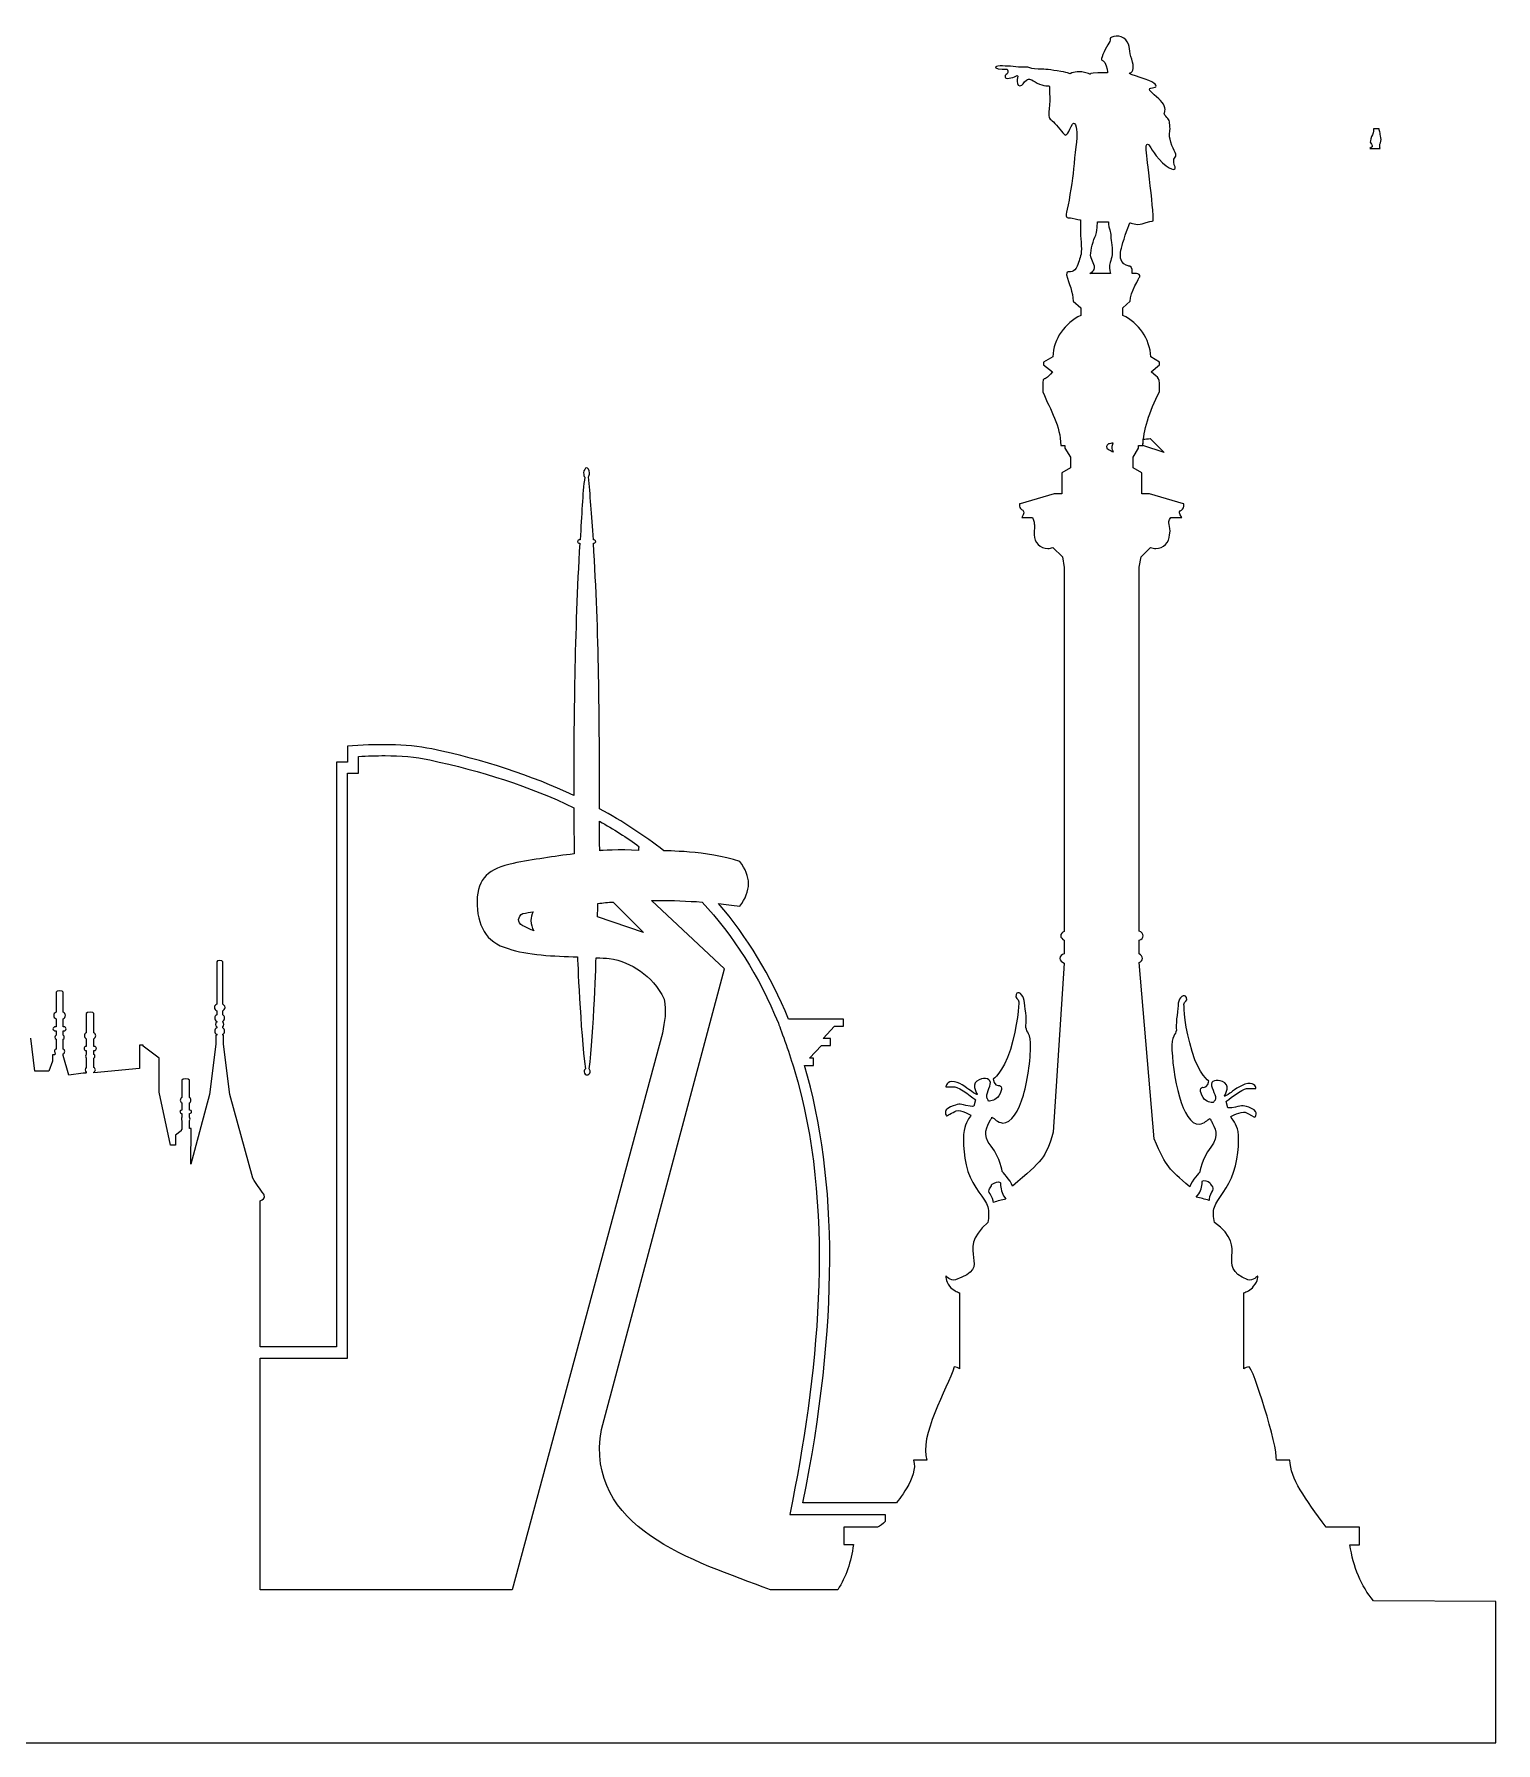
# Model space of a CAD drawing. Extents: x -1462 to 1445, y -1837 to 1335.
# Drawn here: x 562 to 1077, y 119 to 721 of the extents above; entities that cross this region are included whole.
import ezdxf

# ---------------------------------------------------------------- set-up
doc = ezdxf.new("R2010")
doc.units = 0
doc.layers.add('Calque_1', color=7, linetype='CONTINUOUS')

msp = doc.modelspace()

# ---------------------------------------------------------------- linework, layer by layer
at = {"layer": 'Calque_1', "color": 1}
for p, q in [((940.238168, 707.826381), (936.791362, 707.826381)), ((1035.934197, 688.052249), (1034.020481, 688.052249)), ((1032.724095, 681.199618), (1036.304563, 681.199618)), ((930.717825, 655.956169), (930.717825, 651.688202)), ((936.661134, 655.299341), (940.52032, 655.299341)), ((936.661134, 655.299341), (936.661134, 655.299341)), ((941.267582, 637.078757), (934.046812, 637.078757)), ((950.415842, 637.07926), (948.938409, 637.07926)), ((928.143826, 627.382201), (930.81498, 624.978197)), ((945.639901, 624.978197), (948.177732, 627.382201)), ((930.81498, 624.978197), (930.81498, 622.307043)), ((945.639901, 622.307043), (945.639901, 624.978197)), ((920.931337, 607.749272), (917.72636, 605.87962)), ((917.72636, 605.87962), (917.72636, 604.944292)), ((917.72636, 604.944292), (920.798014, 602.406964)), ((958.595197, 605.87962), (955.523544, 607.749272)), ((955.656867, 602.406964), (958.595197, 604.944292)), ((958.595197, 604.944292), (958.595197, 605.87962)), ((955.249551, 578.904072), (960.188186, 573.96524)), ((923.736344, 576.496398), (925.205496, 576.496398)), ((925.205496, 576.496398), (925.205496, 575.561572)), ((925.205496, 575.561572), (927.209, 572.356092)), ((927.209, 572.356092), (927.209, 568.616789)), ((942.22396, 577.298953), (942.22396, 577.298953)), ((949.245907, 572.356092), (951.116062, 575.561572)), ((949.245907, 568.616789), (949.245907, 572.356092)), ((951.116062, 575.561572), (951.116062, 576.496398)), ((951.116062, 576.496398), (952.718564, 576.496398)), ((960.188186, 573.96524), (952.718558, 576.496388)), ((927.209, 568.616789), (924.136844, 566.880461)), ((924.136844, 566.880461), (924.136844, 559.400823)), ((952.318064, 566.880461), (949.245907, 568.616789)), ((952.318064, 559.400823), (952.318064, 566.880461)), ((909.44522, 555.928669), (909.178573, 555.928669)), ((909.178573, 555.928669), (909.178573, 555.127167)), ((921.46569, 559.400823), (909.44522, 555.928669)), ((924.136844, 559.400823), (921.46569, 559.400823)), ((954.989218, 559.400823), (952.318064, 559.400823)), ((967.009662, 555.928669), (954.989218, 559.400823)), ((967.142985, 555.928669), (967.009662, 555.928669)), ((967.142985, 555.127167), (967.142985, 555.928669)), ((909.979546, 551.120185), (913.853231, 551.120185)), ((962.60218, 551.120185), (966.475336, 551.120185)), ((920.931337, 540.569395), (924.403994, 537.230063)), ((924.403994, 537.230063), (924.938346, 533.490759)), ((951.383238, 533.624083), (952.050888, 537.230063)), ((952.050888, 537.230063), (955.389718, 540.569395)), ((924.938346, 533.490759), (924.938346, 405.14099)), ((951.383238, 405.274314), (951.383238, 533.624083)), ((672.378055, 470.451215), (672.378055, 464.841731)), ((672.378055, 464.841731), (668.504899, 464.841731)), ((668.504899, 464.841731), (668.504899, 258.760264)), ((676.251185, 460.968575), (676.251185, 466.844706)), ((685.721945, 467.157338), (685.721945, 467.157338)), ((672.378055, 254.753785), (672.378055, 460.968575)), ((672.378055, 460.968575), (676.251185, 460.968575)), ((761.194842, 444.006297), (761.194842, 444.006297)), ((774.95164, 434.523683), (774.95164, 433.722181)), ((766.002824, 415.55843), (776.687439, 404.873285)), ((766.002824, 415.55843), (766.002824, 415.55843)), ((805.269159, 392.051868), (779.492446, 416.092756)), ((781.740372, 416.124294), (781.740372, 416.124294)), ((737.821604, 412.085774), (737.821604, 412.085774)), ((776.687439, 404.873285), (760.526663, 410.349445)), ((924.938346, 402.068808), (924.938346, 397.260852)), ((951.383238, 397.260852), (951.383238, 402.068808)), ((626.300234, 394.456348), (626.300234, 379.497574)), ((628.426717, 379.497574), (628.426717, 394.456348)), ((761.862518, 229.644721), (805.269159, 392.051868)), ((924.938346, 394.055346), (921.056909, 334.480176)), ((956.619078, 332.048285), (951.383238, 394.189199)), ((569.671147, 383.771124), (569.671147, 376.692488)), ((572.193473, 376.692488), (572.193473, 383.771124)), ((569.671147, 374.422337), (569.671147, 371.61733)), ((572.193473, 371.61733), (572.193473, 374.422337)), ((580.355762, 376.291988), (580.355762, 369.480529)), ((583.011412, 369.480529), (583.011412, 376.291988)), ((626.300234, 377.22692), (626.300234, 375.757768)), ((626.300234, 373.487617), (626.300234, 373.220441)), ((628.426717, 375.757768), (628.426717, 377.22692)), ((628.426717, 373.220441), (628.426717, 373.487617)), ((847.206648, 374.28859), (827.840895, 374.28859)), ((847.206648, 371.751289), (847.206648, 374.28859)), ((562.186852, 355.990907), (560.840678, 367.610877)), ((569.671147, 371.61733), (569.403971, 371.61733)), ((569.403971, 370.148178), (569.671147, 370.148178)), ((569.671147, 370.148178), (569.671147, 368.679027)), ((572.460622, 371.61733), (572.193473, 371.61733)), ((572.193473, 368.679027), (572.193473, 370.148178)), ((572.193473, 370.148178), (572.460622, 370.148178)), ((626.300234, 368.679132), (626.033084, 368.679132)), ((626.033084, 368.679132), (626.033084, 365.473626)), ((626.300234, 371.617436), (626.300234, 371.216963)), ((626.300234, 368.946282), (626.300234, 368.679132)), ((628.426717, 371.216963), (628.426717, 371.617436)), ((628.426717, 368.679132), (628.426717, 368.946282)), ((628.693893, 368.679132), (628.426717, 368.679132)), ((628.693893, 365.473626), (628.693893, 368.679132)), ((783.365576, 369.347311), (730.476321, 173.14946)), ((839.994689, 367.47713), (844.001671, 371.751289)), ((842.665843, 367.47713), (839.994689, 367.47713)), ((842.665843, 364.939829), (842.665843, 367.47713)), ((844.001671, 371.751289), (847.206648, 371.751289)), ((569.270118, 361.734217), (568.469145, 361.734217)), ((568.469145, 361.734217), (568.469145, 359.463563)), ((569.403971, 362.134717), (569.270118, 361.734217)), ((569.671147, 367.209848), (569.671147, 363.737721)), ((572.193473, 363.737721), (572.193473, 367.209848)), ((572.193473, 361.734217), (572.193473, 362.001393)), ((572.193473, 361.467067), (572.193473, 361.734217)), ((574.196951, 354.521755), (572.193473, 361.467067)), ((580.355762, 364.672547), (580.22191, 364.672547)), ((580.22191, 363.203395), (580.355762, 363.203395)), ((580.355762, 367.343701), (580.355762, 364.672547)), ((580.355762, 363.203395), (580.355762, 361.86754)), ((583.011412, 364.672547), (583.011412, 367.343701)), ((583.145265, 364.672547), (583.011412, 364.672547)), ((583.011412, 361.86754), (583.011412, 363.203395)), ((583.011412, 363.203395), (583.145265, 363.203395)), ((600.389668, 365.073047), (599.05384, 365.073047)), ((599.05384, 365.073047), (599.05384, 356.925732)), ((600.389668, 364.805871), (600.389668, 365.073047)), ((605.999152, 360.532241), (600.389668, 364.805871)), ((626.033084, 365.473626), (623.762404, 347.710375)), ((630.964547, 347.710375), (628.693893, 365.473626)), ((835.186707, 360.532347), (839.460363, 364.939829)), ((839.460363, 364.939829), (842.665843, 364.939829)), ((567.133317, 355.990907), (562.186852, 355.990907)), ((568.469145, 359.463563), (567.133317, 355.990907)), ((580.355762, 360.532241), (580.355762, 357.192909)), ((580.355762, 355.590407), (580.355762, 355.323257)), ((583.011412, 357.192909), (583.011412, 360.532241)), ((599.05384, 356.925732), (583.011412, 355.323257)), ((583.011412, 355.323257), (583.011412, 355.590407)), ((605.999152, 348.511771), (605.999152, 360.532241)), ((833.450379, 357.994517), (836.655859, 357.994517)), ((836.655859, 360.532347), (835.186707, 360.532347)), ((836.655859, 357.994517), (836.655859, 360.532347)), ((579.287084, 355.189907), (574.196951, 354.521755)), ((580.22191, 355.189907), (579.287084, 355.189907)), ((580.355762, 355.323257), (580.22191, 355.189907)), ((614.017773, 352.785929), (614.017773, 346.642119)), ((616.673449, 346.642119), (616.673449, 352.785929)), ((883.295391, 350.403753), (886.480207, 350.403753)), ((989.178861, 349.790873), (992.547139, 349.790873)), ((610.006134, 329.813165), (605.999152, 348.511771)), ((614.017773, 344.771939), (614.017773, 342.234637)), ((616.673449, 342.234637), (616.673449, 344.771939)), ((623.762404, 347.710375), (617.207775, 323.135663)), ((638.988354, 318.194358), (630.964547, 347.710375)), ((893.759371, 345.854164), (893.077222, 343.579356)), ((982.666592, 343.053814), (981.992724, 345.299676)), ((614.017773, 342.234637), (613.883947, 342.234637)), ((613.883947, 341.032635), (614.017773, 341.032635)), ((614.017773, 341.032635), (614.017773, 339.696807)), ((614.017773, 338.494805), (614.017773, 335.423178)), ((616.807275, 342.234637), (616.673449, 342.234637)), ((616.673449, 339.696807), (616.673449, 341.032635)), ((616.673449, 341.032635), (616.807275, 341.032635)), ((616.673449, 335.690328), (616.673449, 338.494805)), ((613.750623, 334.888825), (611.74196, 333.419673)), ((611.74196, 333.419673), (611.74196, 329.813165)), ((617.329721, 335.672865), (616.673449, 335.690328)), ((617.207775, 323.135663), (617.329721, 335.672865)), ((611.74196, 329.813165), (610.006134, 329.813165)), ((901.833792, 316.878665), (901.833792, 316.878665)), ((902.572271, 316.288009), (902.572271, 315.605357)), ((973.535371, 316.223927), (973.535371, 316.897265)), ((974.212334, 317.380976), (974.212334, 317.380976)), ((641.659508, 258.760264), (641.659508, 310.180367)), ((888.075988, 277.859344), (888.075988, 251.013953)), ((988.245067, 251.013953), (988.245067, 277.859344)), ((668.504899, 258.760264), (641.659508, 258.760264)), ((641.659508, 173.14946), (641.659508, 254.753785)), ((641.659508, 254.753785), (672.378055, 254.753785)), ((876.589871, 218.826253), (871.915212, 218.826253)), ((1004.539669, 218.826253), (999.731714, 218.826253)), ((829.176221, 204.401805), (828.241395, 199.727676)), ((828.241395, 199.727676), (861.898246, 199.727676)), ((865.771402, 203.734155), (832.916053, 203.734155)), ((861.898246, 199.727676), (861.898246, 197.189846)), ((859.227092, 195.186368), (847.340501, 195.186368)), ((847.340501, 195.186368), (847.340501, 189.04306)), ((1028.981083, 195.186368), (1017.227789, 195.186368)), ((1028.981083, 189.042558), (1028.981083, 195.186368)), ((847.340501, 189.04306), (850.679305, 189.04306)), ((1025.64175, 189.042558), (1028.981083, 189.042558)), ((730.476321, 173.14946), (641.659508, 173.14946)), ((845.203673, 173.14946), (821.429935, 173.14946)), ((1077.072198, 168.999339), (1033.922388, 169.276305)), ((1077.072198, 119.196687), (1077.072198, 168.999339)), ((48.510201, 119.196687), (1077.072198, 119.196687))]:
    msp.add_line(p, q, dxfattribs=at)
for points in [[(941.223132, 719.809095), (941.387201, 718.824131), (939.581684, 716.85452), (938.596931, 714.228054)], [(946.639841, 719.480456), (944.998366, 721.450305), (941.058958, 720.79398), (941.223132, 719.809095)], [(948.774076, 712.586288), (947.625149, 715.212754), (948.445516, 717.510474), (946.639841, 719.480456)], [(938.596931, 714.228054), (937.611835, 711.765974), (938.432546, 712.586579), (939.25323, 711.43752)], [(939.25323, 711.43752), (940.074021, 710.124393), (940.238168, 707.826381), (940.238168, 707.826381)], [(948.44594, 707.826381), (949.102556, 708.154729), (949.758961, 709.959822), (948.774076, 712.586288)], [(906.095568, 710.124419), (903.79745, 710.28862), (900.186549, 710.452423), (900.843166, 709.63195)], [(900.843166, 709.63195), (901.499676, 708.81116), (904.782468, 709.139481), (904.782468, 709.139481)], [(905.110604, 707.990184), (904.946536, 707.169394), (903.962101, 707.333806), (904.126169, 706.348947)], [(904.126169, 706.348947), (904.126169, 705.364168), (906.75229, 706.020361), (907.901138, 706.677084)], [(904.782468, 709.139481), (904.782468, 709.139481), (905.110604, 708.810869), (905.110604, 707.990184)], [(912.169078, 709.795754), (911.348394, 709.795754), (908.393554, 709.795754), (906.095568, 710.124419)], [(907.901138, 706.677084), (908.886234, 707.333488), (908.557913, 706.185038), (908.393607, 705.528316)], [(908.393607, 705.528316), (908.229644, 704.707631), (908.39358, 703.230277), (909.378571, 703.230277)], [(909.378571, 703.230277), (910.363535, 703.230277), (910.527445, 704.543034), (911.67661, 705.19965)], [(911.67661, 705.19965), (912.825563, 706.020361), (913.154202, 705.527945), (915.452081, 704.214712)], [(915.780747, 709.139481), (913.810897, 709.139481), (913.154175, 709.631792), (912.169078, 709.795754)], [(922.510582, 708.482653), (918.899338, 709.139164), (917.750623, 709.139481), (915.780747, 709.139481)], [(926.942353, 707.498218), (926.942353, 707.498218), (926.121801, 707.990343), (922.510582, 708.482653)], [(931.210294, 708.154517), (928.912097, 708.482786), (926.942353, 707.498218), (926.942353, 707.498218)], [(934.164658, 707.333885), (934.164658, 707.333885), (933.5082, 707.661969), (931.210294, 708.154517)], [(936.791362, 707.826381), (933.836627, 707.826381), (934.164658, 707.333885), (934.164658, 707.333885)], [(951.728943, 706.184615), (946.640291, 707.825878), (947.789217, 707.66218), (948.44594, 707.826381)], [(957.309481, 702.901612), (957.473787, 703.558228), (956.981557, 704.543007), (951.728943, 706.184615)], [(915.452081, 704.214712), (917.750305, 703.065759), (919.720049, 703.230277), (919.720049, 703.230277)], [(919.720049, 703.230277), (919.720049, 703.230277), (920.048529, 698.634227), (919.720049, 695.186838)], [(955.832577, 700.93171), (953.370391, 703.065733), (956.981239, 702.244995), (957.309481, 702.901612)], [(960.428681, 695.514975), (960.100306, 697.32065), (958.294657, 698.633936), (955.832577, 700.93171)], [(919.720049, 695.186838), (919.227712, 691.904074), (919.719916, 691.904153), (920.705013, 690.9194)], [(960.756817, 692.560637), (959.607864, 693.709696), (960.756923, 693.709299), (960.428681, 695.514975)], [(920.705013, 690.9194), (921.85394, 690.098716), (923.987831, 687.143585), (924.808621, 686.322768)], [(924.808621, 686.322768), (925.465237, 685.337909), (926.121695, 685.994975), (927.434822, 688.949498)], [(927.434822, 688.949498), (928.747949, 691.904206), (929.404724, 688.292643), (929.404724, 685.994631)], [(962.23425, 688.785165), (962.070076, 690.919189), (962.069944, 691.24751), (960.756817, 692.560637)], [(962.562386, 683.36843), (961.577316, 686.651301), (962.398424, 686.651221), (962.23425, 688.785165)], [(1034.020481, 688.052249), (1034.020481, 688.052249), (1034.020481, 686.694072), (1033.588335, 686.014979)], [(1036.181108, 687.002747), (1035.934197, 687.558365), (1035.934197, 688.052249), (1035.934197, 688.052249)], [(1036.551526, 684.965478), (1036.304563, 685.891508), (1036.428019, 686.44713), (1036.181108, 687.002747)], [(929.404724, 685.994631), (929.404724, 683.53234), (928.419892, 676.473918), (928.091624, 672.370151)], [(954.355144, 676.146126), (954.026902, 679.429023), (953.370391, 682.711629), (954.355144, 682.711629)], [(954.355144, 682.711629), (955.340135, 682.547772), (955.996698, 679.429023), (959.608049, 676.146126)], [(964.03982, 678.115525), (965.024599, 678.772142), (963.547165, 680.085454), (962.562386, 683.36843)], [(1033.464879, 681.75524), (1033.341424, 681.570031), (1033.032733, 681.384827), (1032.724095, 681.199618)], [(1033.588335, 686.014979), (1033.094461, 685.274158), (1032.785822, 683.854243), (1032.84755, 683.422092)], [(1032.84755, 683.422092), (1032.971006, 683.051684), (1033.71179, 682.249119), (1033.464879, 681.75524)], [(1036.304563, 681.199618), (1036.181108, 681.631769), (1036.057652, 682.249119), (1036.242835, 682.681271)], [(1036.242835, 682.681271), (1036.551526, 683.298621), (1036.736709, 684.039447), (1036.551526, 684.965478)], [(956.160713, 659.567308), (955.832365, 663.342621), (954.847798, 672.699081), (954.355144, 676.146126)], [(959.608049, 676.146126), (963.383256, 672.699081), (964.368088, 673.847902), (964.03982, 674.668719)], [(964.03982, 674.668719), (963.547377, 675.489403), (963.219029, 677.294735), (964.03982, 678.115525)], [(928.091624, 672.370151), (927.599208, 668.266675), (926.450202, 661.044688), (925.793585, 658.746676)], [(925.793585, 658.746676), (925.301249, 656.448585), (926.285763, 656.776509), (927.762958, 656.612441)], [(927.762958, 656.612441), (929.076218, 656.283988), (930.717825, 655.956169), (930.717825, 655.956169)], [(956.325046, 655.628006), (956.325046, 655.628006), (956.488876, 655.955957), (956.160713, 659.567308)], [(930.717825, 651.688202), (930.717825, 648.733467), (931.374441, 644.629753), (930.717825, 643.316626)], [(935.789861, 649.882103), (936.661398, 651.687884), (936.661134, 655.299341), (936.661134, 655.299341)], [(940.52032, 655.299341), (940.52032, 655.299341), (940.520478, 653.986028), (941.018504, 652.508833)], [(941.018504, 652.508833), (941.516608, 651.0314), (941.267741, 649.553861), (941.76574, 647.091569)], [(945.395479, 646.927765), (945.942346, 649.390057), (948.117274, 654.971204), (948.117274, 654.971204)], [(948.117274, 654.971204), (948.117274, 654.971204), (950.579778, 653.986028), (952.385242, 654.642539)], [(952.385242, 654.642539), (954.355091, 655.299261), (956.325046, 655.628006), (956.325046, 655.628006)], [(934.295891, 642.987961), (934.171431, 644.13702), (934.793863, 647.912465), (935.789861, 649.882103)], [(941.76574, 647.091569), (942.139146, 644.629409), (941.765502, 642.659639), (941.143043, 641.018059)], [(945.25906, 641.347227), (944.438799, 642.660354), (944.71169, 644.629648), (945.395479, 646.927765)], [(928.747923, 638.39236), (927.434796, 636.915059), (925.793585, 638.72084), (925.793585, 636.586791)], [(930.717825, 643.316626), (930.225382, 641.839431), (930.06105, 640.033967), (928.747923, 638.39236)], [(934.046812, 637.078757), (934.669403, 637.571199), (935.29173, 638.063536), (935.540782, 638.55619)], [(935.540782, 638.55619), (936.038781, 639.869317), (934.544838, 642.003182), (934.295891, 642.987961)], [(941.143043, 641.018059), (940.769398, 639.869211), (941.018504, 638.227816), (941.267582, 637.078757)], [(947.789138, 639.705461), (947.789138, 639.705461), (946.079533, 640.0341), (945.25906, 641.347227)], [(948.938409, 637.07926), (949.430745, 639.54134), (947.789138, 639.705461), (947.789138, 639.705461)], [(925.793585, 636.586791), (926.680045, 633.654652), (927.996982, 630.37956), (928.143826, 627.382201)], [(948.177732, 627.382201), (948.256948, 630.237981), (951.56461, 635.929989), (951.56461, 635.929989)], [(951.56461, 635.929989), (951.88502, 636.50305), (951.072247, 637.07926), (950.415842, 637.07926)], [(930.81498, 622.307043), (925.205417, 619.635836), (921.198408, 614.160232), (920.931337, 607.749272)], [(955.523544, 607.749272), (955.122965, 614.160232), (951.249465, 619.635836), (945.639901, 622.307043)], [(920.798014, 602.406964), (917.135625, 597.472908), (917.45921, 602.95989), (917.45921, 595.328328)], [(958.556965, 595.432733), (958.588265, 600.916831), (958.480262, 599.838415), (955.656867, 602.406964)], [(917.45921, 595.328328), (920.104012, 588.908875), (923.736344, 583.329765), (923.736344, 576.496398)], [(952.718564, 576.496398), (952.82318, 581.539912), (954.869123, 588.307133), (958.556965, 595.432733)], [(952.718558, 576.496388), (952.718558, 577.175482), (952.780286, 577.916303), (952.780286, 578.657129)], [(952.780286, 578.657129), (953.582798, 578.7806), (954.447039, 578.842333), (955.249551, 578.904072)], [(940.557207, 577.052011), (939.754695, 576.558127), (939.507732, 575.632096), (940.557207, 575.014741)], [(942.22396, 577.298953), (941.66841, 577.237215), (941.112809, 577.113744), (940.557207, 577.052011)], [(940.557207, 575.014741), (941.174536, 574.706066), (941.791866, 574.459124), (942.347467, 574.212182)], [(941.853593, 575.879038), (941.853593, 576.372917), (941.977049, 576.866802), (942.22396, 577.298953)], [(942.347467, 574.212182), (942.038777, 574.706066), (941.853593, 575.261683), (941.853593, 575.879038)], [(756.654037, 568.616789), (756.253352, 568.616789), (755.60708, 567.747553), (755.60708, 566.812754)], [(755.60708, 566.812754), (755.60708, 566.144919), (755.740404, 565.610646), (756.007554, 565.343602)], [(757.685488, 566.839636), (757.685488, 567.774435), (757.054722, 568.616789), (756.654037, 568.616789)], [(757.285015, 565.370484), (757.418656, 565.637528), (757.685488, 566.171775), (757.685488, 566.839636)], [(756.007554, 565.343602), (755.206184, 559.466995), (754.917603, 552.055222), (754.383382, 543.240549)], [(759.058014, 543.240549), (758.390285, 552.055222), (757.952744, 559.49385), (757.285015, 565.370484)], [(909.178573, 555.127167), (909.12555, 553.592478), (912.124946, 554.001709), (909.979546, 551.120185)], [(966.475336, 551.120185), (964.012832, 554.015123), (967.142985, 553.066433), (967.142985, 555.127167)], [(913.853231, 551.120185), (914.770673, 547.900258), (914.442246, 549.326336), (914.387054, 544.976877)], [(962.067854, 544.976877), (962.914176, 548.706259), (960.654476, 548.872682), (962.60218, 551.120185)], [(754.24953, 542.038574), (752.39324, 510.189805), (752.112702, 479.261205), (752.112702, 453.088437)], [(754.383382, 543.240549), (753.849162, 543.240549), (753.448557, 542.973082), (753.448557, 542.57237)], [(753.448557, 542.57237), (753.448557, 542.305221), (753.848845, 542.038574), (754.24953, 542.038574)], [(759.859014, 542.57237), (759.859014, 542.973082), (759.458726, 543.240549), (759.058014, 543.240549)], [(759.058014, 542.038574), (759.458726, 542.038574), (759.859014, 542.305221), (759.859014, 542.57237)], [(761.194842, 448.413779), (761.227359, 481.001528), (761.050565, 510.109293), (759.058014, 542.038574)], [(914.387054, 544.976877), (914.387054, 542.305565), (916.524332, 540.168393), (919.195539, 540.168393)], [(957.259872, 540.168393), (959.931079, 540.168393), (962.067854, 542.305565), (962.067854, 544.976877)], [(919.195539, 540.168393), (919.8634, 540.168393), (920.397011, 540.302351), (920.931337, 540.569395)], [(955.389718, 540.569395), (955.923911, 540.302351), (956.592011, 540.168393), (957.259872, 540.168393)], [(702.161751, 469.51586), (692.812673, 471.385565), (682.127819, 471.252585), (672.378055, 470.451215)], [(676.251185, 466.844706), (679.356441, 467.045075), (682.536838, 467.170646), (685.721945, 467.157338)], [(685.721945, 467.157338), (691.030413, 467.135113), (696.351766, 466.727893), (701.360249, 465.642704)], [(701.360249, 465.642704), (719.524317, 461.769442), (736.619734, 456.293652), (752.112702, 448.814279)], [(752.112702, 453.088437), (737.153954, 460.167126), (720.592996, 465.642704), (702.161751, 469.51586)], [(752.112702, 448.814279), (752.112702, 448.814279), (752.246025, 438.640732), (752.246025, 432.520179)], [(783.899928, 433.588857), (776.954748, 439.06478), (769.342077, 444.006403), (761.194842, 448.413779)], [(761.194842, 444.006297), (766.136544, 441.335116), (770.810779, 438.263436), (775.218288, 435.058009)], [(761.28787, 433.653442), (761.28787, 433.653442), (761.194842, 438.952014), (761.194842, 444.006297)], [(774.95164, 433.722181), (768.506205, 434.218645), (761.28787, 433.653442), (761.28787, 433.653442)], [(775.218288, 435.058009), (775.084752, 434.924368), (774.95164, 434.790833), (774.95164, 434.523683)], [(810.611996, 429.849025), (798.931727, 433.69776), (783.899928, 433.588857), (783.899928, 433.588857)], [(730.743471, 429.181375), (722.329192, 427.445074), (718.188992, 423.838882), (718.055351, 415.958929)], [(752.246025, 432.520179), (745.167231, 431.718809), (737.955589, 430.516966), (730.743471, 429.181375)], [(810.611996, 414.089278), (814.752302, 419.431559), (814.752302, 424.640279), (810.611996, 429.849025)], [(718.055351, 415.958929), (718.055351, 407.411221), (720.993549, 401.400893), (729.007143, 399.130504)], [(760.660516, 415.024104), (762.396791, 415.291042), (764.266628, 415.424789), (766.002824, 415.55843)], [(779.492446, 416.092756), (780.243704, 416.109424), (780.992739, 416.119584), (781.740372, 416.124294)], [(781.740372, 416.124294), (786.973672, 416.157182), (792.130136, 415.90895), (797.389021, 415.55843)], [(797.389021, 415.55843), (808.340866, 403.67168), (817.42298, 389.514382), (824.234413, 372.819438)], [(734.215624, 407.143966), (731.945102, 408.47945), (732.479428, 410.483007), (734.215624, 411.551448)], [(734.215624, 411.551448), (735.417679, 411.684956), (736.619628, 411.952238), (737.821604, 412.085774)], [(737.821604, 412.085774), (737.287489, 411.150974), (737.020604, 410.08256), (737.020604, 409.01412)], [(760.526663, 410.349445), (760.526663, 411.818677), (760.660516, 413.421337), (760.660516, 415.024104)], [(827.840895, 374.28859), (821.563709, 389.647837), (813.282806, 403.270862), (803.132331, 415.024104)], [(803.132331, 415.024104), (805.536494, 414.756927), (808.074298, 414.489963), (810.611996, 414.089278)], [(738.088754, 405.407637), (736.886699, 405.941858), (735.551214, 406.47621), (734.215624, 407.143966)], [(737.020604, 409.01412), (737.020604, 407.678424), (737.420919, 406.476184), (738.088754, 405.407637)], [(924.938346, 405.14099), (924.270591, 404.87392), (923.736344, 404.339567), (923.736344, 403.671812)], [(923.736344, 403.671812), (923.736344, 403.003977), (924.270591, 402.469519), (924.938346, 402.068808)], [(952.85239, 403.671812), (952.85239, 404.339567), (952.184608, 405.007243), (951.383238, 405.274314)], [(951.383238, 402.068808), (952.184608, 402.335878), (952.85239, 402.870442), (952.85239, 403.671812)], [(729.007143, 399.130504), (735.685041, 396.859982), (745.301322, 396.459323), (753.448557, 396.192174)], [(628.426717, 394.456348), (628.426717, 395.124104), (626.300234, 395.124104), (626.300234, 394.456348)], [(753.448557, 396.192174), (753.448557, 396.192174), (754.454846, 370.045282), (756.224089, 356.765633)], [(757.589894, 356.768729), (759.27066, 369.246769), (759.992337, 395.924997), (759.992337, 395.924997)], [(759.992337, 395.924997), (761.728745, 395.791356), (763.464914, 395.791356), (764.666996, 395.657848)], [(764.666996, 395.657848), (772.680589, 394.322231), (779.492234, 389.914934), (784.033252, 381.367226)], [(924.938346, 397.260852), (924.13695, 397.127211), (923.469168, 396.459747), (923.469168, 395.65835)], [(923.469168, 395.65835), (923.469168, 394.990489), (924.13695, 394.322416), (924.938346, 394.055346)], [(952.585214, 395.65835), (952.585214, 396.326106), (952.051099, 396.993782), (951.383238, 397.260852)], [(951.383238, 394.189199), (952.051099, 394.456348), (952.585214, 394.990489), (952.585214, 395.65835)], [(572.193473, 383.771124), (572.193473, 384.438985), (569.671147, 384.438985), (569.671147, 383.771124)], [(626.300234, 379.497574), (625.899655, 379.36396), (625.498732, 378.963142), (625.498732, 378.428922)], [(629.228219, 378.428922), (629.228219, 378.963142), (628.827428, 379.36396), (628.426717, 379.497574)], [(784.033252, 381.367226), (784.799723, 376.863753), (784.197743, 373.508016), (783.365576, 369.347311)], [(909.000296, 380.430865), (909.000296, 379.521043), (908.545478, 372.014073), (906.043366, 363.597254)], [(908.090791, 382.93303), (907.408193, 381.568415), (909.000296, 381.568256), (909.000296, 380.430865)], [(910.820339, 380.885605), (910.592876, 382.932713), (908.545478, 384.525875), (908.090791, 382.93303)], [(911.502461, 372.014311), (911.957491, 374.288987), (911.047907, 378.838418), (910.820339, 380.885605)], [(965.151387, 379.881538), (965.151387, 377.860729), (964.253127, 373.369348), (964.47752, 371.123935)], [(968.070059, 381.90261), (967.396641, 383.474817), (965.376124, 381.902557), (965.151387, 379.881538)], [(967.17246, 379.43246), (967.17246, 380.555246), (968.74382, 380.555431), (968.070059, 381.90261)], [(970.091661, 362.81541), (967.396985, 371.1242), (967.17246, 378.534226), (967.17246, 379.43246)], [(569.671147, 376.692488), (569.136927, 376.558953), (568.869645, 376.02513), (568.869645, 375.624339)], [(568.869645, 375.624339), (568.869645, 375.090119), (569.136927, 374.555766), (569.671147, 374.422337)], [(572.994975, 375.624339), (572.994975, 376.02513), (572.727693, 376.558953), (572.193473, 376.692488)], [(572.193473, 374.422337), (572.727693, 374.555766), (572.994975, 375.090119), (572.994975, 375.624339)], [(583.011412, 376.291988), (583.011412, 376.95985), (580.355762, 376.95985), (580.355762, 376.291988)], [(625.498732, 378.428922), (625.498732, 377.894596), (625.899655, 377.360455), (626.300234, 377.22692)], [(626.300234, 375.757768), (625.899655, 375.624127), (625.632055, 375.223707), (625.632055, 374.689619)], [(625.632055, 374.689619), (625.632055, 374.155293), (625.899655, 373.754661), (626.300234, 373.487617)], [(628.426717, 377.22692), (628.827428, 377.360455), (629.228219, 377.894596), (629.228219, 378.428922)], [(629.094895, 374.689619), (629.094895, 375.223707), (628.827428, 375.624127), (628.426717, 375.757768)], [(628.426717, 373.487617), (628.827428, 373.754661), (629.094895, 374.155293), (629.094895, 374.689619)], [(569.403971, 371.61733), (569.003391, 371.61733), (568.602468, 371.216936), (568.602468, 370.816357)], [(568.602468, 370.816357), (568.602468, 370.415672), (569.003391, 370.148178), (569.403971, 370.148178)], [(569.671147, 368.679027), (569.403971, 368.41185), (569.270118, 368.145203), (569.270118, 367.878027)], [(569.270118, 367.878027), (569.270118, 367.610877), (569.403971, 367.343489), (569.671147, 367.209848)], [(572.593946, 367.878027), (572.593946, 368.145203), (572.460622, 368.41185), (572.193473, 368.679027)], [(572.193473, 367.209848), (572.460622, 367.343489), (572.593946, 367.610877), (572.593946, 367.878027)], [(573.261622, 370.816357), (573.261622, 371.216936), (572.861334, 371.61733), (572.460622, 371.61733)], [(572.460622, 370.148178), (572.861334, 370.148178), (573.261622, 370.415672), (573.261622, 370.816357)], [(580.355762, 369.480529), (579.955183, 369.347099), (579.688086, 368.946071), (579.688086, 368.41185)], [(579.688086, 368.41185), (579.688086, 368.011165), (579.955183, 367.610745), (580.355762, 367.343701)], [(583.679591, 368.41185), (583.679591, 368.946071), (583.412203, 369.347099), (583.011412, 369.480529)], [(583.011412, 367.343701), (583.412203, 367.610745), (583.679591, 368.011165), (583.679591, 368.41185)], [(626.300234, 371.216963), (625.899655, 370.949892), (625.632055, 370.549075), (625.632055, 370.014961)], [(625.632055, 370.014961), (625.632055, 369.480635), (625.899655, 369.079817), (626.300234, 368.946282)], [(626.300234, 373.220441), (626.03319, 373.0868), (625.899734, 372.819518), (625.899761, 372.418938)], [(625.899761, 372.418938), (625.899761, 372.151894), (626.03319, 371.750971), (626.300234, 371.617436)], [(628.827746, 372.418938), (628.827746, 372.819518), (628.693893, 373.0868), (628.426717, 373.220441)], [(628.426717, 371.617436), (628.693893, 371.750971), (628.827746, 372.151894), (628.827746, 372.418938)], [(629.094895, 370.014961), (629.094895, 370.549075), (628.827428, 370.949892), (628.426717, 371.216963)], [(628.426717, 368.946282), (628.827428, 369.079817), (629.094895, 369.480635), (629.094895, 370.014961)], [(824.234413, 372.819438), (825.302853, 370.148231), (828.508809, 360.932635), (829.844399, 356.658662)], [(913.09512, 365.872565), (912.86779, 370.194772), (911.274999, 369.739556), (911.502461, 372.014311)], [(964.47752, 371.123935), (964.702151, 368.878417), (963.130023, 369.327388), (962.905524, 365.060744)], [(569.671147, 363.737721), (569.270435, 363.604186), (569.136794, 363.336904), (569.136794, 362.936219)], [(569.136794, 362.936219), (569.136794, 362.53564), (569.270435, 362.268358), (569.403971, 362.134717)], [(572.727799, 362.936219), (572.727799, 363.336904), (572.594263, 363.604186), (572.193473, 363.737721)], [(572.193473, 362.001393), (572.594263, 362.134928), (572.727799, 362.53564), (572.727799, 362.936219)], [(580.22191, 364.672547), (579.821331, 364.672547), (579.55426, 364.271545), (579.55426, 364.004368)], [(579.55426, 364.004368), (579.55426, 363.603789), (579.821331, 363.203395), (580.22191, 363.203395)], [(580.355762, 361.86754), (580.222227, 361.600391), (580.088586, 361.466935), (580.088586, 361.199891)], [(583.412414, 361.199891), (583.412414, 361.466935), (583.278694, 361.600391), (583.011412, 361.86754)], [(583.94674, 364.004368), (583.94674, 364.271545), (583.54595, 364.672547), (583.145265, 364.672547)], [(583.145265, 363.203395), (583.54595, 363.203395), (583.946767, 363.603789), (583.94674, 364.004368)], [(906.043366, 363.597254), (903.313369, 355.180567), (899.90162, 353.133301), (899.90162, 353.133301)], [(910.592956, 347.44632), (912.18535, 353.133433), (913.322688, 361.550384), (913.09512, 365.872565)], [(962.905524, 365.060744), (962.905524, 360.793967), (963.803547, 352.48531), (965.599935, 346.871143)], [(975.929533, 352.485283), (975.929533, 352.485283), (972.561678, 354.506488), (970.091661, 362.81541)], [(580.355762, 357.192909), (580.088692, 357.059268), (579.955263, 356.792594), (579.955263, 356.391909)], [(579.955263, 356.391909), (579.955263, 355.991224), (580.088692, 355.724048), (580.355762, 355.590407)], [(580.088586, 361.199891), (580.088586, 360.932715), (580.222227, 360.66575), (580.355762, 360.532241)], [(583.011412, 360.532241), (583.278694, 360.66575), (583.412414, 360.932715), (583.412414, 361.199891)], [(583.545738, 356.391909), (583.545738, 356.792594), (583.278694, 357.059268), (583.011412, 357.192909)], [(583.011412, 355.590407), (583.278694, 355.724048), (583.545738, 355.991224), (583.545738, 356.391909)], [(756.224089, 356.765633), (756.090448, 356.631992), (755.753845, 356.231307), (755.753845, 355.696981)], [(755.753845, 355.696981), (755.753845, 355.029226), (756.41353, 354.616925), (756.788921, 354.616925)], [(756.788921, 354.616925), (757.25943, 354.644098), (757.822886, 355.023696), (757.920623, 355.623586)], [(757.920623, 355.623586), (758.018255, 356.223475), (757.743061, 356.519676), (757.589894, 356.768729)], [(829.844399, 356.658662), (844.135206, 308.711242), (838.792475, 252.750254), (829.176221, 204.401805)], [(832.916053, 203.734155), (845.470664, 266.506709), (845.337156, 317.659767), (833.450379, 357.994517)], [(616.673449, 352.785929), (616.673449, 353.453685), (614.017773, 353.453685), (614.017773, 352.785929)], [(886.252321, 352.223796), (883.522774, 352.678932), (883.295391, 350.403753), (883.295391, 350.403753)], [(892.394597, 348.811597), (891.484774, 349.266627), (888.754645, 351.768792), (886.252321, 352.223796)], [(886.480207, 350.403753), (887.844954, 350.403753), (893.759371, 345.854164), (893.759371, 345.854164)], [(894.21411, 352.450649), (892.166817, 350.858466), (894.441996, 347.674206), (894.441996, 347.674206)], [(898.991612, 351.99591), (898.764149, 353.588516), (896.261429, 353.815608), (894.21411, 352.450649)], [(897.854194, 346.308903), (897.171728, 347.673968), (898.991612, 350.403727), (898.991612, 351.99591)], [(899.90162, 353.133301), (899.90162, 353.133301), (900.356412, 350.631163), (901.721159, 350.858519)], [(901.721159, 350.858519), (903.086092, 351.086061), (903.313554, 349.493587), (901.949045, 347.218937)], [(973.908989, 346.646882), (972.561599, 348.892189), (972.786098, 350.464555), (974.133277, 350.23995)], [(974.133277, 350.23995), (975.480747, 350.01553), (975.929533, 352.485283), (975.929533, 352.485283)], [(981.544176, 351.811416), (979.523051, 353.158913), (977.052689, 352.934863), (976.82819, 351.362868)], [(976.82819, 351.362868), (976.82819, 349.791084), (978.849131, 347.095827), (978.175396, 345.748225)], [(981.319386, 347.095933), (981.319386, 347.095933), (983.564879, 350.239738), (981.544176, 351.811416)], [(981.992724, 345.299676), (981.992724, 345.299676), (988.055995, 349.790873), (989.178861, 349.790873)], [(989.627938, 351.587155), (986.933051, 351.137919), (984.238375, 348.668113), (983.340459, 348.218877)], [(992.547139, 349.790873), (992.547139, 349.790873), (992.322349, 352.036259), (989.627938, 351.587155)], [(614.017773, 346.642119), (613.750623, 346.508478), (613.483447, 346.107873), (613.483447, 345.707294)], [(613.483447, 345.707294), (613.483447, 345.306714), (613.750623, 344.90558), (614.017773, 344.771939)], [(617.207775, 345.707294), (617.207775, 346.107873), (617.074134, 346.508478), (616.673449, 346.642119)], [(616.673449, 344.771939), (617.074134, 344.90558), (617.207775, 345.306714), (617.207775, 345.707294)], [(884.888077, 343.351999), (881.930617, 341.987146), (883.522774, 340.167157), (883.522774, 340.167183)], [(890.347172, 343.806739), (887.844848, 344.489311), (887.844981, 344.489364), (884.888077, 343.351999)], [(893.077222, 343.579356), (893.077222, 343.579356), (892.849495, 343.351946), (890.347172, 343.806739)], [(894.441996, 347.674206), (894.441996, 347.674206), (893.077063, 348.128813), (892.394597, 348.811597)], [(898.30896, 345.399398), (898.081604, 345.854322), (897.854194, 346.081679), (897.854194, 346.308903)], [(901.949045, 347.218937), (900.811442, 345.626305), (899.218995, 345.399398), (898.30896, 345.399398)], [(903.313289, 337.664992), (906.270855, 337.437662), (909.000667, 341.986961), (910.592956, 347.44632)], [(965.599935, 346.871143), (967.172275, 341.481845), (969.642001, 336.990913), (972.561255, 337.215412)], [(977.502057, 344.850599), (976.603903, 344.850599), (975.031749, 345.074543), (973.908989, 346.646882)], [(978.175396, 345.748225), (977.950764, 345.523937), (977.726556, 345.299729), (977.502057, 344.850599)], [(983.340459, 348.218877), (982.666592, 347.544904), (981.319386, 347.095933), (981.319386, 347.095933)], [(990.975117, 342.829527), (988.055757, 343.952524), (987.831549, 343.952577), (985.361532, 343.278604)], [(613.883947, 342.234637), (613.616877, 342.234637), (613.350124, 341.967461), (613.350124, 341.700311)], [(613.350124, 341.700311), (613.350124, 341.2996), (613.616877, 341.032635), (613.883947, 341.032635)], [(614.017773, 339.696807), (613.884264, 339.563166), (613.883947, 339.296413), (613.883947, 339.029157)], [(613.883947, 339.029157), (613.883947, 338.895516), (613.883947, 338.628552), (614.017773, 338.494805)], [(616.940599, 339.029157), (616.940599, 339.296413), (616.806958, 339.563166), (616.673449, 339.696807)], [(616.673449, 338.494805), (616.806958, 338.628552), (616.940599, 338.895516), (616.940599, 339.029157)], [(617.474951, 341.700311), (617.474951, 341.967461), (617.20796, 342.234637), (616.807275, 342.234637)], [(616.807275, 341.032635), (617.20796, 341.032635), (617.474951, 341.2996), (617.474951, 341.700311)], [(883.522774, 340.167183), (883.522774, 340.167183), (885.570358, 341.304521), (886.934973, 341.987225)], [(886.934973, 341.987225), (888.527368, 342.442335), (892.167214, 340.39454), (892.167214, 340.39454)], [(892.167214, 340.39454), (892.167214, 340.39454), (890.575004, 338.347617), (889.892406, 336.072836)], [(899.218968, 329.475821), (895.806716, 333.570221), (897.854221, 336.527734), (898.991612, 338.802383)], [(898.991612, 338.802383), (899.219153, 339.030295), (899.446351, 339.484638), (899.446351, 339.712417)], [(899.446351, 339.712417), (900.583742, 339.257625), (901.266314, 337.89256), (903.313289, 337.664992)], [(972.561255, 337.215412), (974.582407, 337.440044), (975.256354, 338.787355), (976.379113, 339.236485)], [(976.379113, 339.236485), (976.60385, 339.011536), (976.603797, 338.562776), (976.82819, 338.337828)], [(976.82819, 338.337828), (977.950844, 336.092415), (979.972102, 333.173479), (976.603903, 329.131677)], [(985.361532, 343.278604), (983.115563, 342.829579), (982.666592, 343.053814), (982.666592, 343.053814)], [(983.56472, 339.909823), (983.56472, 339.909823), (987.382287, 341.931054), (988.729783, 341.481818)], [(986.03487, 335.64392), (985.361558, 337.889571), (983.56472, 339.909823), (983.56472, 339.909823)], [(988.729783, 341.481818), (990.301567, 340.807739), (992.098061, 339.685536), (992.098061, 339.685536)], [(992.098061, 339.685536), (992.098061, 339.685536), (993.894503, 341.482268), (990.975117, 342.829527)], [(614.017773, 335.423178), (613.884264, 335.289748), (613.750623, 335.156213), (613.750623, 334.888825)], [(889.892406, 336.072836), (889.210045, 334.025437), (889.210072, 326.518705), (891.029823, 320.604024)], [(921.056909, 334.480176), (918.267565, 324.995155), (917.455797, 324.666225), (906.725488, 315.371783)], [(969.193506, 315.208482), (961.65894, 321.827802), (961.350145, 321.586131), (956.619078, 332.048285)], [(984.687664, 320.373546), (986.708684, 326.212318), (986.708605, 333.622794), (986.03487, 335.64392)], [(903.085933, 320.604024), (903.085933, 320.604024), (902.630797, 325.15364), (899.218968, 329.475821)], [(976.603903, 329.131677), (973.235413, 324.864901), (972.786071, 320.373546), (972.786071, 320.373546)], [(891.029823, 320.604024), (892.849654, 314.917229), (897.171543, 311.050397), (898.081577, 308.093149)], [(906.725488, 315.371783), (906.043128, 317.646882), (903.085933, 320.604024), (903.085933, 320.604024)], [(972.786071, 320.373546), (972.786071, 320.373546), (969.867029, 317.454557), (969.193506, 315.208482)], [(977.950606, 308.022875), (978.848972, 310.94205), (982.891249, 314.759723), (984.687664, 320.373546)], [(642.86151, 312.584874), (641.392279, 314.721755), (640.457479, 315.923836), (638.988354, 318.194358)], [(898.932689, 312.647924), (897.56773, 314.240002), (899.387428, 314.923209), (899.387428, 315.833243)], [(899.387428, 315.833243), (899.387428, 316.145928), (900.892987, 316.888454), (901.833792, 316.878665)], [(901.833792, 316.878665), (902.261438, 316.874167), (902.572271, 316.714596), (902.572271, 316.288009)], [(902.572271, 315.605357), (902.572271, 314.013068), (903.254922, 312.420568), (904.392313, 310.828385)], [(971.514299, 311.507941), (972.861795, 313.079724), (973.535371, 314.652037), (973.535371, 316.223927)], [(973.535371, 316.897265), (973.535371, 317.248182), (973.820328, 317.3796), (974.212334, 317.380976)], [(974.212334, 317.380976), (975.074717, 317.383886), (976.454572, 316.756983), (976.454572, 316.448214)], [(976.903649, 313.304223), (976.229994, 312.181543), (976.005495, 311.058652), (976.005495, 310.384996)], [(976.454572, 316.448214), (976.454572, 315.549954), (978.250908, 314.87598), (976.903649, 313.304223)], [(641.659508, 310.180367), (642.594307, 310.714587), (643.12866, 311.24894), (643.12866, 311.649519)], [(643.12866, 311.649519), (643.12866, 312.183872), (642.995019, 312.451233), (642.86151, 312.584874)], [(898.081577, 308.093149), (898.536264, 306.500966), (898.308934, 304.453302), (898.081577, 302.633551)], [(900.07008, 309.690994), (899.842961, 310.37346), (899.615155, 311.510639), (898.932689, 312.647924)], [(904.392313, 310.828385), (903.027354, 310.600817), (901.435039, 310.145892), (900.07008, 309.690994)], [(976.005495, 310.384996), (974.433711, 310.83402), (973.086294, 311.283309), (971.514299, 311.507941)], [(977.950606, 302.633551), (977.501687, 304.42994), (977.277188, 306.451092), (977.950606, 308.022875)], [(898.081577, 302.633551), (885.65984, 291.91536), (900.829116, 287.101213), (886.606837, 282.40015)], [(989.714748, 282.40015), (977.43099, 287.374819), (990.883994, 293.202743), (977.950606, 302.633551)], [(883.268007, 283.735978), (883.268007, 283.735978), (883.000672, 282.266879), (884.603332, 280.129998)], [(886.606837, 282.40015), (884.870535, 281.86593), (883.268007, 283.735978), (883.268007, 283.735978)], [(993.186875, 283.735978), (993.186875, 283.735978), (991.451129, 281.86593), (989.714748, 282.40015)], [(991.717723, 280.129998), (993.453998, 282.266879), (993.186875, 283.735978), (993.186875, 283.735978)], [(884.603332, 280.129998), (885.805414, 278.660873), (887.274592, 278.126626), (888.075988, 277.859344)], [(988.245067, 277.859344), (989.180078, 278.126626), (990.649282, 278.660873), (991.717723, 280.129998)], [(886.206337, 251.681629), (883.85935, 244.288297), (873.569149, 226.924064), (876.589871, 218.826253)], [(888.075988, 251.013953), (887.675303, 251.414638), (887.007813, 251.681629), (886.206337, 251.681629)], [(990.115221, 251.681629), (989.447386, 251.681629), (988.779393, 251.414638), (988.245067, 251.013953)], [(999.731714, 218.826253), (1000.239952, 223.946866), (991.368261, 251.747298), (990.115221, 251.681629)], [(821.429935, 173.14946), (794.050191, 183.43347), (755.985884, 194.65228), (761.862518, 229.644721)], [(871.915212, 218.826253), (873.736392, 213.057543), (865.771402, 203.734155), (865.771402, 203.734155)], [(1017.227789, 195.186368), (1009.856418, 205.37653), (1004.539669, 212.28189), (1004.539669, 218.826253)], [(861.898246, 197.189846), (861.096982, 196.388476), (860.16213, 195.720456), (859.227092, 195.186368)], [(850.679305, 189.04306), (849.87804, 182.899383), (848.008495, 177.690372), (845.203673, 173.14946)], [(1033.922388, 169.276305), (1029.648309, 174.484971), (1026.843832, 181.029069), (1025.64175, 189.042558)]]:
    msp.add_open_spline(points, degree=3, dxfattribs=at)

doc.saveas('drawing.dxf')
